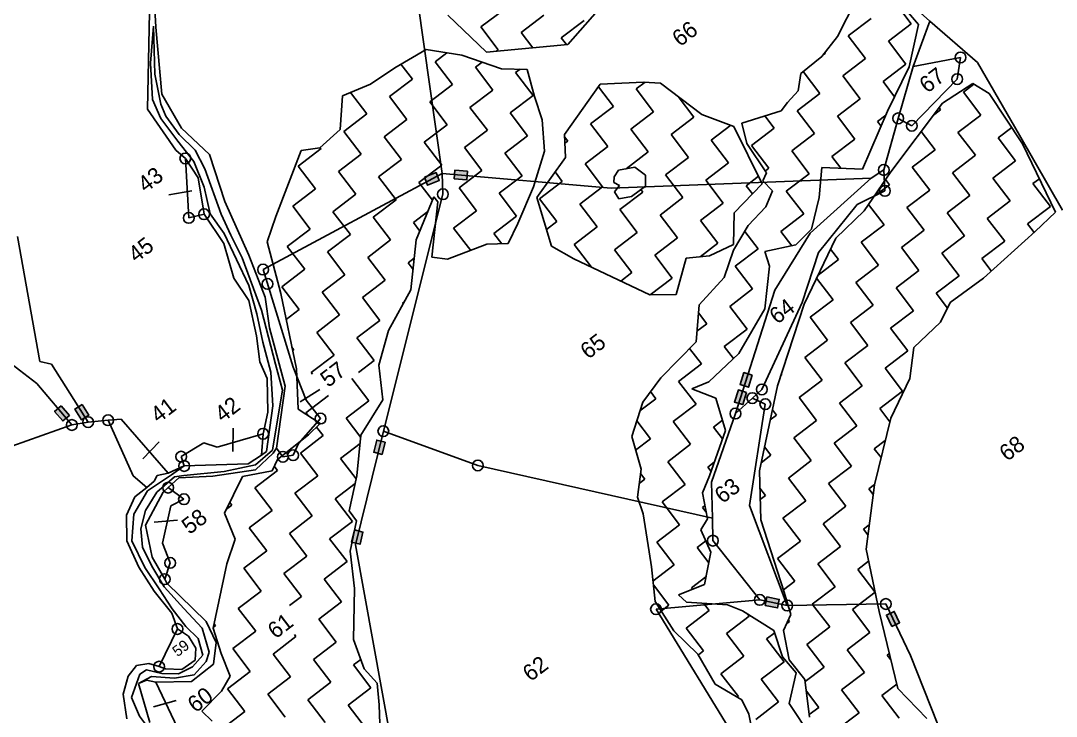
# Model space of a CAD drawing. Header units: metres. Extents: x 306750 to 310181, y 1935577 to 1940721.
# Drawn here: x 307361 to 308479, y 1939004 to 1939755 of the extents above; entities that cross this region are included whole.
import ezdxf

# ---------------------------------------------------------------- set-up
doc = ezdxf.new("R2010")
doc.units = ezdxf.units.M
for name, color, linetype in [('LINE_WATER', 4, 'Continuous'), ('POLY_HATCH', 12, 'Continuous'), ('POLY_PARCEL', 6, 'Continuous'), ('POLY_WATER', 4, 'Continuous'), ('TEXT_PARCEL', 7, 'Continuous'), ('V_BOUND_LINE', 7, 'Continuous')]:
    doc.layers.add(name, color=color, linetype=linetype)
doc.styles.add('TEXT_MAP', font='')
doc.styles.get('TEXT_MAP').set_extended_font_data('Kruti Dev 050')
doc.dimstyles.get("Standard").update_dxf_attribs({"dimtxt": 0.18, "dimasz": 0.18, "dimexe": 0.18, "dimexo": 0.0625, "dimgap": 0.09, "dimtad": 0, "dimtih": 1, "dimtoh": 1, "dimdec": 4, "dimzin": 0, "dimdsep": 46, "dimtxsty": 'Standard', "dimcen": 0.09, "dimadec": 0, "dimazin": 0, "dimtfac": 1, "dimtdec": 4, "dimtofl": 0, "dimtmove": 0, "dimatfit": 3, "dimfxl": 1, "dimtolj": 1, "dimtzin": 0, "dimarcsym": 0})

msp = doc.modelspace()

# ---------------------------------------------------------------- hatches: boundary and pattern name
for points in [[(307812.5, 1939582.2), (307809.1, 1939590.9), (307796.4, 1939586), (307799.9, 1939577.2)], [(307829.4, 1939593.5), (307828.6, 1939584.2), (307842.1, 1939583), (307842.9, 1939592.3)], [(308137.3, 1939362), (308146.2, 1939359.1), (308150.4, 1939372), (308141.4, 1939374.9)], [(308131.2, 1939343.1), (308140.2, 1939340.3), (308144.3, 1939353.2), (308135.4, 1939356.1)], [(307426.1, 1939324), (307434.1, 1939329), (307426.8, 1939340.5), (307418.9, 1939335.5)], [(307406, 1939322.6), (307413.2, 1939328.7), (307404.4, 1939339), (307397.2, 1939333)], [(307741.7, 1939288.8), (307750.8, 1939286.5), (307754, 1939299.7), (307744.9, 1939302)], [(307730.1, 1939202.7), (307721, 1939204.9), (307717.8, 1939191.7), (307726.9, 1939189.5)], [(308177.7, 1939120.7), (308179.6, 1939129.9), (308166.3, 1939132.6), (308164.4, 1939123.4)], [(308303.7, 1939117), (308295.2, 1939113), (308301, 1939100.7), (308309.5, 1939104.7)]]:
    msp.add_hatch(color=256).paths.add_polyline_path(points)

# ---------------------------------------------------------------- linework, layer by layer
for points in [[(307796.4, 1939586), (307809.1, 1939590.9), (307812.5, 1939582.2), (307799.9, 1939577.2)], [(307842.1, 1939583), (307828.6, 1939584.2), (307829.4, 1939593.5), (307842.9, 1939592.3)], [(308150.4, 1939372), (308146.2, 1939359.1), (308137.3, 1939362), (308141.4, 1939374.9)], [(308144.3, 1939353.2), (308140.2, 1939340.3), (308131.2, 1939343.1), (308135.4, 1939356.1)], [(307426.8, 1939340.5), (307434.1, 1939329), (307426.1, 1939324), (307418.9, 1939335.5)], [(307404.4, 1939339), (307413.2, 1939328.7), (307406, 1939322.6), (307397.2, 1939333)], [(307754, 1939299.7), (307750.8, 1939286.5), (307741.7, 1939288.8), (307744.9, 1939302)], [(307717.8, 1939191.7), (307721, 1939204.9), (307730.1, 1939202.7), (307726.9, 1939189.5)], [(308166.3, 1939132.6), (308179.6, 1939129.9), (308177.7, 1939120.7), (308164.4, 1939123.4)], [(308301, 1939100.7), (308295.2, 1939113), (308303.7, 1939117), (308309.5, 1939104.7)]]:
    msp.add_lwpolyline(points, close=True)
for centre in [(308375.3, 1939715.2), (308371.7, 1939691.8), (308308, 1939649.4), (308322.7, 1939641.4), (307538.3, 1939606.2), (308292.4, 1939593.7), (308293.6, 1939571.1), (307816.4, 1939567.5), (307542, 1939541.9), (307558.5, 1939545.9), (307622.2, 1939486.1), (307627, 1939470.6), (308160.8, 1939356.7), (308150.5, 1939347.3), (308164.5, 1939340.8), (307454.9, 1939323.4), (307684.3, 1939325.2), (308132.2, 1939330.6), (307415.8, 1939318.3), (307433.3, 1939321.4), (307752.1, 1939311.6), (307622.2, 1939308.8), (307533.8, 1939284.1), (307643.6, 1939283.9), (307654.7, 1939285.6), (307537.1, 1939274), (307854.1, 1939274.6), (307519.7, 1939250.6), (307536.8, 1939238.1), (308107.9, 1939193.4), (307521.9, 1939169.3), (307516.1, 1939151.8), (308158.5, 1939129.4), (308188.2, 1939123.3), (308294.6, 1939125), (308046.5, 1939119.4), (307529.7, 1939098), (307510, 1939057.3)]:
    msp.add_circle(centre, 5.81)
at = {"layer": 'LINE_WATER'}
for p, q in [((307500.6, 1939709), (307503.9, 1939749)), ((307503.9, 1939749), (307505.5, 1939697.1)), ((307502.9, 1939669.7), (307500.6, 1939709)), ((307505.5, 1939697.1), (307512, 1939664.8)), ((307511.7, 1939649.3), (307502.9, 1939669.7)), ((307512, 1939664.8), (307517.1, 1939651.8)), ((307530.1, 1939624.9), (307511.7, 1939649.3)), ((307517.1, 1939651.8), (307531.5, 1939632)), ((307531.5, 1939632), (307549, 1939615.1)), ((307547.4, 1939602.7), (307530.1, 1939624.9)), ((307549, 1939615.1), (307559.3, 1939594.9)), ((307558.7, 1939575.1), (307547.4, 1939602.7)), ((307559.3, 1939594.9), (307576.9, 1939546.1)), ((307565, 1939546.2), (307558.7, 1939575.1)), ((307580.1, 1939524.9), (307565, 1939546.2)), ((307576.9, 1939546.1), (307587.4, 1939523.1)), ((307593.4, 1939497.1), (307580.1, 1939524.9)), ((307587.4, 1939523.1), (307599.6, 1939498.8)), ((307606.7, 1939469.1), (307593.4, 1939497.1)), ((307599.6, 1939498.8), (307620.4, 1939442.3)), ((307615.4, 1939438.5), (307606.7, 1939469.1)), ((307620.4, 1939442.3), (307635.7, 1939383.8)), ((307622, 1939407.9), (307615.4, 1939438.5)), ((307630.6, 1939375.3), (307622, 1939407.9)), ((307632.6, 1939339.1), (307630.6, 1939375.3)), ((307635.7, 1939383.8), (307643.1, 1939355.8)), ((307643.1, 1939355.8), (307637.1, 1939319.4)), ((307625.9, 1939289.6), (307632.6, 1939339.1)), ((307637.1, 1939319.4), (307632.5, 1939291.1)), ((307632.5, 1939291.1), (307614.2, 1939275.1)), ((307620.4, 1939285.6), (307625.9, 1939289.6)), ((307523.5, 1939264.4), (307537.1, 1939274)), ((307614.2, 1939275.1), (307580.3, 1939268.1)), ((307497.5, 1939247.2), (307523.5, 1939264.4)), ((307526.6, 1939262.3), (307507.4, 1939245.8)), ((307536.5, 1939263.8), (307526.6, 1939262.3)), ((307580.3, 1939268.1), (307536.5, 1939263.8)), ((307496.8, 1939250.9), (307504.8, 1939257.6)), ((307482.8, 1939221.8), (307497.5, 1939247.2)), ((307507.4, 1939245.8), (307495.4, 1939226)), ((307480.5, 1939193), (307482.8, 1939221.8)), ((307495.4, 1939226), (307490.3, 1939206.2)), ((307490.3, 1939206.2), (307492, 1939186.3)), ((307494.5, 1939164.5), (307480.5, 1939193)), ((307492, 1939186.3), (307502.1, 1939165.7)), ((307510, 1939141.2), (307494.5, 1939164.5)), ((307502.1, 1939165.7), (307515.4, 1939143.6)), ((307524, 1939119.6), (307510, 1939141.2)), ((307515.4, 1939143.6), (307536.7, 1939120.2)), ((307538.7, 1939100.8), (307524, 1939119.6)), ((307536.7, 1939120.2), (307556.6, 1939098.9)), ((307552.1, 1939087.8), (307538.7, 1939100.8)), ((307556.6, 1939098.9), (307564, 1939072.8)), ((307557, 1939069.8), (307552.1, 1939087.8)), ((307564, 1939072.8), (307560.9, 1939062.7)), ((307546.1, 1939057), (307557, 1939069.8)), ((307560.9, 1939062.7), (307548, 1939048.6)), ((307480.2, 1939024), (307489.1, 1939049.2)), ((307489.1, 1939049.2), (307496.3, 1939053.9)), ((307496.3, 1939053.9), (307513, 1939050)), ((307513, 1939050), (307531, 1939049.6)), ((307531, 1939049.6), (307546.1, 1939057)), ((307501.8, 1939046.7), (307487.8, 1939039.1)), ((307526.6, 1939044.7), (307501.8, 1939046.7)), ((307548, 1939048.6), (307526.6, 1939044.7)), ((307488.8, 1939003.7), (307480.2, 1939024)), ((307504.9, 1938982.3), (307488.8, 1939003.7))]:
    msp.add_line(p, q, dxfattribs=at)
at = {"layer": 'POLY_HATCH'}
for p, q in [((308031, 1939820), (307951.3, 1939729.3)), ((308329.8, 1939750.8), (308298.2, 1939788.3)), ((308262.4, 1939776.8), (308242.6, 1939737.9)), ((307863.3, 1939720.9), (307821.6, 1939760.7)), ((308319.7, 1939705.1), (308329.8, 1939750.8)), ((308242.6, 1939737.9), (308225.4, 1939716.1)), ((307798.4, 1939723.9), (307764.4, 1939704.1)), ((307836.7, 1939717.6), (307798.4, 1939723.9)), ((307951.3, 1939729.3), (307863.3, 1939720.9)), ((307879.5, 1939702.9), (307836.7, 1939717.6)), ((308225.4, 1939716.1), (308202.9, 1939697.9)), ((307764.4, 1939704.1), (307738.3, 1939686.2)), ((307907.5, 1939702.2), (307879.5, 1939702.9)), ((307915.1, 1939673), (307907.5, 1939702.2)), ((308202.9, 1939697.9), (308199.9, 1939679.3)), ((308296.5, 1939657.1), (308319.7, 1939705.1)), ((307947.6, 1939632.1), (307986.3, 1939686.3)), ((307986.3, 1939686.3), (308032.9, 1939688.6)), ((308032.9, 1939688.6), (308051.2, 1939687.3)), ((308051.2, 1939687.3), (308096.1, 1939653.6)), ((308388.5, 1939687), (308355.9, 1939666)), ((308406.2, 1939676.1), (308388.5, 1939687)), ((307738.3, 1939686.2), (307707.9, 1939673.9)), ((308199.9, 1939679.3), (308188.5, 1939666.6)), ((308442.2, 1939621.8), (308406.2, 1939676.1)), ((307707.9, 1939673.9), (307705.6, 1939637.3)), ((307923.4, 1939647.7), (307915.1, 1939673)), ((308188.5, 1939666.6), (308181.5, 1939657.6)), ((308355.9, 1939666), (308300, 1939591.5)), ((308096.1, 1939653.6), (308130.5, 1939640.7)), ((308181.5, 1939657.6), (308139.2, 1939644.3)), ((308269.5, 1939594.6), (308296.5, 1939657.1)), ((307925.9, 1939614.1), (307923.4, 1939647.7)), ((308139.2, 1939644.3), (308144.6, 1939622.3)), ((307705.6, 1939637.3), (307683.4, 1939617.6)), ((307948.9, 1939607.3), (307947.6, 1939632.1)), ((308130.5, 1939640.7), (308161, 1939578.8)), ((308144.6, 1939622.3), (308165.9, 1939590.7)), ((308477.8, 1939548.1), (308442.2, 1939621.8)), ((307663.2, 1939614.7), (307635.9, 1939543.4)), ((307683.4, 1939617.6), (307663.2, 1939614.7)), ((307914.1, 1939575.6), (307925.9, 1939614.1)), ((307917.9, 1939563.8), (307948.9, 1939607.3)), ((308001, 1939580.1), (308001.2, 1939586.1)), ((308001.2, 1939586.1), (308006.1, 1939593.5)), ((308006.1, 1939593.5), (308023.6, 1939596.7)), ((308023.6, 1939596.7), (308035.3, 1939588)), ((308035.3, 1939588), (308035.1, 1939576.3)), ((308165.9, 1939590.7), (308161.8, 1939581.9)), ((308222.6, 1939564), (308225.5, 1939596.2)), ((308225.5, 1939596.2), (308269.5, 1939594.6)), ((308300, 1939591.5), (308271.2, 1939549.6)), ((307897.4, 1939535.9), (307914.1, 1939575.6)), ((308007, 1939576.8), (308001, 1939580.1)), ((308001.5, 1939569.9), (308007, 1939576.8)), ((308035.1, 1939576.3), (308019.9, 1939564.9)), ((308161, 1939578.8), (308130.7, 1939547.4)), ((308161.8, 1939581.9), (308172.4, 1939571)), ((307787.6, 1939518.4), (307806.7, 1939564.5)), ((307806.7, 1939564.5), (307810.8, 1939559.4)), ((307933.5, 1939511.5), (307917.9, 1939563.8)), ((308006.5, 1939562.6), (308001.5, 1939569.9)), ((308019.9, 1939564.9), (308006.5, 1939562.6)), ((308172.4, 1939571), (308165, 1939553.7)), ((308214.4, 1939529.9), (308222.6, 1939564)), ((307810.8, 1939559.4), (307804.4, 1939499.5)), ((308165, 1939553.7), (308146.1, 1939533.6)), ((307635.9, 1939543.4), (307626.8, 1939515.9)), ((308130.7, 1939547.4), (308130.2, 1939513.1)), ((308271.2, 1939549.6), (308240.7, 1939520.1)), ((308455.9, 1939527.4), (308477.8, 1939548.1)), ((307887, 1939514.2), (307897.4, 1939535.9)), ((308146.1, 1939533.6), (308130.2, 1939507.2)), ((308197.3, 1939512.9), (308214.4, 1939529.9)), ((308240.7, 1939520.1), (308206.3, 1939448.8)), ((308399.9, 1939477), (308455.9, 1939527.4)), ((307626.8, 1939515.9), (307641.5, 1939460.4)), ((307781.8, 1939464.4), (307787.6, 1939518.4)), ((307821.2, 1939497.2), (307863.9, 1939513.4)), ((307863.9, 1939513.4), (307887, 1939514.2)), ((307957.7, 1939497.7), (307933.5, 1939511.5)), ((308130.2, 1939513.1), (308104.4, 1939500.9)), ((308164, 1939505.6), (308197.3, 1939512.9)), ((307804.4, 1939499.5), (307821.2, 1939497.2)), ((308005.5, 1939475.1), (307957.7, 1939497.7)), ((308078.9, 1939498.4), (308068.3, 1939459.3)), ((308104.4, 1939500.9), (308078.9, 1939498.4)), ((308130.2, 1939507.2), (308120.2, 1939477.7)), ((308169.1, 1939489.7), (308164, 1939505.6)), ((308163.8, 1939443.8), (308169.1, 1939489.7)), ((308039.7, 1939458.8), (308005.5, 1939475.1)), ((308120.2, 1939477.7), (308093.2, 1939448)), ((308364.2, 1939450.7), (308399.9, 1939477)), ((307757.7, 1939420.4), (307781.8, 1939464.4)), ((307641.5, 1939460.4), (307658.2, 1939379)), ((308068.3, 1939459.3), (308039.7, 1939458.8)), ((308093.2, 1939448), (308089.7, 1939408.2)), ((308135.8, 1939395.5), (308163.8, 1939443.8)), ((308206.3, 1939448.8), (308177.8, 1939360.6)), ((308353.5, 1939429.2), (308364.2, 1939450.7)), ((308324.7, 1939402), (308353.5, 1939429.2)), ((307747.3, 1939382.9), (307757.7, 1939420.4)), ((308089.7, 1939408.2), (308051.6, 1939369.2)), ((308320.5, 1939368.6), (308324.7, 1939402)), ((308103.6, 1939364.8), (308135.8, 1939395.5)), ((307658.2, 1939379), (307660.2, 1939335.5)), ((307751.4, 1939345.5), (307747.3, 1939382.9)), ((308051.6, 1939369.2), (308032.1, 1939343.1)), ((308085, 1939357.2), (308103.6, 1939364.8)), ((308299.9, 1939325.8), (308320.5, 1939368.6)), ((308111.1, 1939347.2), (308085, 1939357.2)), ((308177.8, 1939360.6), (308158.1, 1939268.6)), ((307727.8, 1939307.4), (307751.4, 1939345.5)), ((308032.1, 1939343.1), (308020.3, 1939305.9)), ((308121.6, 1939312.5), (308111.1, 1939347.2)), ((307660.2, 1939335.5), (307683.9, 1939319.8)), ((307683.9, 1939319.8), (307671.2, 1939307.8)), ((308282.3, 1939253.6), (308299.9, 1939325.8)), ((307671.2, 1939307.8), (307637.9, 1939280.9)), ((307723.3, 1939263.3), (307727.8, 1939307.4)), ((308104.3, 1939263.4), (308121.6, 1939312.5)), ((308020.3, 1939305.9), (308030.5, 1939270.5)), ((307637.9, 1939280.9), (307631.9, 1939268.9)), ((307599.9, 1939262.6), (307580.5, 1939223)), ((307631.9, 1939268.9), (307599.9, 1939262.6)), ((307715, 1939225.4), (307723.3, 1939263.3)), ((308030.5, 1939270.5), (308026.4, 1939240.4)), ((308096.7, 1939244.9), (308104.3, 1939263.4)), ((308158.1, 1939268.6), (308159.8, 1939216)), ((308273.2, 1939184.2), (308282.3, 1939253.6)), ((308026.4, 1939240.4), (308032.6, 1939222.4)), ((308102.1, 1939216.9), (308096.7, 1939244.9)), ((307580.5, 1939223), (307592.2, 1939195.1)), ((307723, 1939214.7), (307715, 1939225.4)), ((308032.6, 1939222.4), (308039.1, 1939181.3)), ((308094.7, 1939205.1), (308102.1, 1939216.9)), ((307716.1, 1939182), (307723, 1939214.7)), ((308159.8, 1939216), (308184.9, 1939137.7)), ((307592.2, 1939195.1), (307583, 1939168.4)), ((308105.7, 1939181), (308094.7, 1939205.1)), ((308287.4, 1939116.9), (308273.2, 1939184.2)), ((307721, 1939141.8), (307716.1, 1939182)), ((308039.1, 1939181.3), (308041.5, 1939165)), ((308098.8, 1939146.2), (308105.7, 1939181)), ((307583, 1939168.4), (307568.5, 1939098.7)), ((308041.5, 1939165), (308045.5, 1939127.6)), ((307720, 1939086.5), (307721, 1939141.8)), ((308070.9, 1939135), (308098.8, 1939146.2)), ((308045.5, 1939127.6), (308065.6, 1939095.9)), ((308079.3, 1939127.1), (308070.9, 1939135)), ((308184.9, 1939137.7), (308192.1, 1939113.6)), ((308123.5, 1939124.1), (308079.3, 1939127.1)), ((308140, 1939117.7), (308123.5, 1939124.1)), ((308173.8, 1939096.5), (308140, 1939117.7)), ((308307.5, 1939033.6), (308287.4, 1939116.9)), ((308192.1, 1939113.6), (308184.3, 1939096.5)), ((307568.5, 1939098.7), (307577.1, 1939071.5)), ((308065.6, 1939095.9), (308091.7, 1939070.9)), ((308183.2, 1939067.8), (308173.8, 1939096.5)), ((308184.3, 1939096.5), (308190.4, 1939064.8)), ((307731.2, 1939054.8), (307720, 1939086.5)), ((307577.1, 1939071.5), (307586.8, 1939047.2)), ((308091.7, 1939070.9), (308110.4, 1939038.3)), ((308197.7, 1939050.6), (308183.2, 1939067.8)), ((308190.4, 1939064.8), (308207.3, 1939043.3)), ((307745.5, 1939039.6), (307731.2, 1939054.8)), ((308190.3, 1939017.6), (308197.7, 1939050.6)), ((307586.8, 1939047.2), (307577.3, 1939030.9)), ((307747.6, 1939015.9), (307745.5, 1939039.6)), ((308110.4, 1939038.3), (308139.2, 1939021.3)), ((308207.3, 1939043.3), (308212.3, 1939002.9)), ((307577.3, 1939030.9), (307556.1, 1939009.4)), ((308338.8, 1939001.2), (308307.5, 1939033.6)), ((307748.8, 1938985.6), (307747.6, 1939015.9)), ((308139.2, 1939021.3), (308146.8, 1939006.1)), ((308213.7, 1938982.1), (308190.3, 1939017.6)), ((307556.1, 1939009.4), (307567.1, 1938998.5)), ((308146.8, 1939006.1), (308152.6, 1938976.3))]:
    msp.add_line(p, q, dxfattribs=at)
at = {"layer": 'POLY_HATCH', "linetype": 'Continuous', "ltscale": 10}
for p, q in [((308322.1, 1939751.5), (308303.3, 1939776.2)), ((307857.3, 1939748.1), (307882, 1939766.8)), ((307900.8, 1939742.2), (307925.4, 1939761)), ((307944.2, 1939736.3), (307968.8, 1939755.1)), ((308254, 1939738.6), (308278.7, 1939757.4)), ((307876.1, 1939723.4), (307857.3, 1939748.1)), ((307913.4, 1939725.7), (307900.8, 1939742.2)), ((308297.4, 1939732.8), (308322.1, 1939751.5)), ((307949.7, 1939729.1), (307944.2, 1939736.3)), ((308272.8, 1939714), (308254, 1939738.6)), ((308316.2, 1939708.1), (308297.4, 1939732.8)), ((307808, 1939710.5), (307820.8, 1939720.2)), ((307874.2, 1939722), (307876.1, 1939723.4)), ((308226.9, 1939718), (308229.4, 1939719.9)), ((308229.4, 1939719.9), (308228.9, 1939720.5)), ((307826.8, 1939685.9), (307808, 1939710.5)), ((307851.5, 1939704.6), (307858.6, 1939710)), ((308248.1, 1939695.2), (308272.8, 1939714)), ((307783.4, 1939691.7), (307771, 1939708)), ((307870.2, 1939680), (307851.5, 1939704.6)), ((307894.9, 1939698.8), (307899.7, 1939702.4)), ((307913.7, 1939674.1), (307894.9, 1939698.8)), ((308223.5, 1939676.4), (308205.5, 1939700)), ((308291.6, 1939689.3), (308316.2, 1939708.1)), ((307758.7, 1939673), (307783.4, 1939691.7)), ((308025.2, 1939681.2), (308034.7, 1939688.5)), ((308266.9, 1939670.6), (308248.1, 1939695.2)), ((308304.1, 1939672.8), (308291.6, 1939689.3)), ((307734.1, 1939654.2), (307716.5, 1939677.3)), ((307802.2, 1939667.1), (307826.8, 1939685.9)), ((307845.6, 1939661.2), (307870.2, 1939680)), ((308000.5, 1939662.4), (307984.4, 1939683.6)), ((308043.9, 1939656.5), (308025.2, 1939681.2)), ((308198.8, 1939657.7), (308223.5, 1939676.4)), ((308378.4, 1939677.6), (308389.7, 1939686.2)), ((308397.2, 1939652.9), (308378.4, 1939677.6)), ((307777.5, 1939648.3), (307758.7, 1939673)), ((307820.9, 1939642.5), (307802.2, 1939667.1)), ((307889, 1939655.4), (307913.7, 1939674.1)), ((308087.4, 1939650.6), (308070.4, 1939672.9)), ((308242.3, 1939651.8), (308266.9, 1939670.6)), ((307709.5, 1939635.4), (307734.1, 1939654.2)), ((307864.4, 1939636.6), (307845.6, 1939661.2)), ((307907.8, 1939630.7), (307889, 1939655.4)), ((307975.9, 1939643.6), (308000.5, 1939662.4)), ((308019.3, 1939637.7), (308043.9, 1939656.5)), ((308217.6, 1939633), (308198.8, 1939657.7)), ((308285.7, 1939645.9), (308294.7, 1939652.7)), ((308346.1, 1939653), (308353.8, 1939658.8)), ((308353.8, 1939658.8), (308352.1, 1939661)), ((308372.5, 1939634.2), (308397.2, 1939652.9)), ((307752.9, 1939629.6), (307777.5, 1939648.3)), ((307796.3, 1939623.7), (307820.9, 1939642.5)), ((307994.6, 1939619), (307975.9, 1939643.6)), ((308062.7, 1939631.9), (308087.4, 1939650.6)), ((308106.1, 1939626), (308127.1, 1939642)), ((308174.2, 1939638.9), (308164.1, 1939652.1)), ((308261, 1939627.1), (308242.3, 1939651.8)), ((308289.5, 1939640.9), (308285.7, 1939645.9)), ((307728.2, 1939610.8), (307709.5, 1939635.4)), ((307839.7, 1939617.8), (307864.4, 1939636.6)), ((307883.1, 1939611.9), (307907.8, 1939630.7)), ((308038.1, 1939613.1), (308019.3, 1939637.7)), ((308081.5, 1939607.2), (308062.7, 1939631.9)), ((308149.6, 1939620.1), (308174.2, 1939638.9)), ((308193, 1939614.2), (308217.6, 1939633)), ((308347.9, 1939615.4), (308332.8, 1939635.2)), ((308391.3, 1939609.5), (308372.5, 1939634.2)), ((308416, 1939628.3), (308430.6, 1939639.4)), ((307771.6, 1939604.9), (307752.9, 1939629.6)), ((307815.1, 1939599), (307796.3, 1939623.7)), ((307951.2, 1939624.8), (307947.8, 1939629.3)), ((307948.1, 1939622.5), (307951.2, 1939624.8)), ((308124.9, 1939601.3), (308106.1, 1939626)), ((308168.3, 1939595.5), (308149.6, 1939620.1)), ((308236.4, 1939608.4), (308261, 1939627.1)), ((308434.7, 1939603.6), (308416, 1939628.3)), ((307660.2, 1939597.9), (307684.8, 1939616.7)), ((307684.8, 1939616.7), (307683.8, 1939618)), ((307703.6, 1939592), (307728.2, 1939610.8)), ((307858.5, 1939593.2), (307839.7, 1939617.8)), ((307901.9, 1939587.3), (307883.1, 1939611.9)), ((307970, 1939600.2), (307994.6, 1939619)), ((308014.3, 1939595), (308038.1, 1939613.1)), ((308211.7, 1939589.6), (308193, 1939614.2)), ((308246.2, 1939595.5), (308236.4, 1939608.4)), ((308323.2, 1939596.6), (308347.9, 1939615.4)), ((308366.7, 1939590.7), (308391.3, 1939609.5)), ((307678.9, 1939573.2), (307660.2, 1939597.9)), ((307747, 1939586.1), (307771.6, 1939604.9)), ((307790.4, 1939580.3), (307815.1, 1939599)), ((307988.8, 1939575.5), (307970, 1939600.2)), ((308056.8, 1939588.4), (308081.5, 1939607.2)), ((308100.3, 1939582.6), (308124.9, 1939601.3)), ((308410.1, 1939584.9), (308434.7, 1939603.6)), ((307722.4, 1939567.4), (307703.6, 1939592)), ((307765.8, 1939561.5), (307747, 1939586.1)), ((307833.8, 1939574.4), (307858.5, 1939593.2)), ((307877.3, 1939568.5), (307901.9, 1939587.3)), ((307945.3, 1939581.4), (307937.6, 1939591.5)), ((308075.6, 1939563.8), (308056.8, 1939588.4)), ((308143.7, 1939576.7), (308157, 1939586.9)), ((308164.6, 1939592.6), (308168.3, 1939595.5)), ((308187.1, 1939570.8), (308211.7, 1939589.6)), ((308342, 1939572), (308323.2, 1939596.6)), ((308385.4, 1939566.1), (308366.7, 1939590.7)), ((307805.2, 1939560.9), (307790.4, 1939580.3)), ((307920.7, 1939562.6), (307945.3, 1939581.4)), ((307964.1, 1939556.8), (307988.8, 1939575.5)), ((308119, 1939557.9), (308100.3, 1939582.6)), ((308150.5, 1939567.8), (308143.7, 1939576.7)), ((308281.8, 1939565.1), (308298.6, 1939577.8)), ((308298.6, 1939577.8), (308294.4, 1939583.3)), ((308428.9, 1939560.2), (308410.1, 1939584.9)), ((308453.5, 1939579), (308460.4, 1939584.2)), ((308472.3, 1939554.3), (308453.5, 1939579)), ((307654.3, 1939554.5), (307678.9, 1939573.2)), ((307697.7, 1939548.6), (307722.4, 1939567.4)), ((307852.6, 1939549.7), (307833.8, 1939574.4)), ((307896, 1939543.9), (307877.3, 1939568.5)), ((308007.5, 1939550.9), (308032.2, 1939569.7)), ((308032.2, 1939569.7), (308030, 1939572.5)), ((308051, 1939545), (308075.6, 1939563.8)), ((308205.9, 1939546.2), (308187.1, 1939570.8)), ((308317.4, 1939553.2), (308342, 1939572)), ((308360.8, 1939547.3), (308385.4, 1939566.1)), ((307673.1, 1939529.8), (307654.3, 1939554.5)), ((307741.1, 1939542.7), (307765.8, 1939561.5)), ((307939.5, 1939538), (307920.7, 1939562.6)), ((307982.9, 1939532.1), (307964.1, 1939556.8)), ((308094.4, 1939539.1), (308119, 1939557.9)), ((308292.7, 1939534.4), (308275.9, 1939556.5)), ((308336.1, 1939528.5), (308317.4, 1939553.2)), ((308404.2, 1939541.4), (308428.9, 1939560.2)), ((308447.6, 1939535.6), (308472.3, 1939554.3)), ((307716.5, 1939523.9), (307697.7, 1939548.6)), ((307759.9, 1939518.1), (307741.1, 1939542.7)), ((307784.5, 1939536.8), (307800.2, 1939548.7)), ((307828, 1939531), (307852.6, 1939549.7)), ((307871.4, 1939525.1), (307896, 1939543.9)), ((308026.3, 1939526.2), (308007.5, 1939550.9)), ((308069.7, 1939520.4), (308051, 1939545)), ((308181.2, 1939527.4), (308205.9, 1939546.2)), ((308379.6, 1939522.7), (308360.8, 1939547.3)), ((308423, 1939516.8), (308404.2, 1939541.4)), ((307648.4, 1939511), (307673.1, 1939529.8)), ((307791.5, 1939527.7), (307784.5, 1939536.8)), ((307846.4, 1939506.8), (307828, 1939531)), ((307928.2, 1939529.4), (307939.5, 1939538)), ((307958.2, 1939513.3), (307982.9, 1939532.1)), ((308113.2, 1939514.5), (308094.4, 1939539.1)), ((308268.1, 1939515.6), (308292.7, 1939534.4)), ((308454.7, 1939526.3), (308447.6, 1939535.6)), ((307691.8, 1939505.2), (307716.5, 1939523.9)), ((307879.9, 1939513.9), (307871.4, 1939525.1)), ((308001.7, 1939507.5), (308026.3, 1939526.2)), ((308045.1, 1939501.6), (308069.7, 1939520.4)), ((308156.6, 1939508.6), (308142.3, 1939527.3)), ((308193, 1939511.9), (308181.2, 1939527.4)), ((308311.5, 1939509.8), (308336.1, 1939528.5)), ((308354.9, 1939503.9), (308379.6, 1939522.7)), ((307667.2, 1939486.4), (307648.4, 1939511)), ((307735.3, 1939499.3), (307759.9, 1939518.1)), ((307977, 1939488.7), (307958.2, 1939513.3)), ((308020.4, 1939482.8), (308001.7, 1939507.5)), ((308094, 1939499.9), (308113.2, 1939514.5)), ((308131.9, 1939489.8), (308156.6, 1939508.6)), ((308243.4, 1939496.9), (308234.9, 1939508.1)), ((308286.8, 1939491), (308268.1, 1939515.6)), ((308330.3, 1939485.1), (308311.5, 1939509.8)), ((308398.3, 1939498), (308423, 1939516.8)), ((307710.6, 1939480.5), (307691.8, 1939505.2)), ((307754, 1939474.6), (307735.3, 1939499.3)), ((307778.7, 1939493.4), (307785.5, 1939498.6)), ((308063.9, 1939476.9), (308045.1, 1939501.6)), ((308221.4, 1939480.1), (308243.4, 1939496.9)), ((308373.7, 1939479.2), (308354.9, 1939503.9)), ((308408.5, 1939484.7), (308398.3, 1939498)), ((307642.5, 1939467.6), (307667.2, 1939486.4)), ((307784.1, 1939486.2), (307778.7, 1939493.4)), ((307976.9, 1939488.6), (307977, 1939488.7)), ((308150.7, 1939465.2), (308131.9, 1939489.8)), ((308262.2, 1939472.2), (308286.8, 1939491)), ((308305.6, 1939466.3), (308330.3, 1939485.1)), ((307686, 1939461.7), (307710.6, 1939480.5)), ((307729.4, 1939455.9), (307754, 1939474.6)), ((308008.5, 1939473.7), (308020.4, 1939482.8)), ((308040, 1939458.8), (308063.9, 1939476.9)), ((308237.6, 1939453.4), (308219.8, 1939476.8)), ((308349, 1939460.5), (308373.7, 1939479.2)), ((307661.3, 1939443), (307642.5, 1939467.6)), ((308126.1, 1939446.4), (308150.7, 1939465.2)), ((308281, 1939447.6), (308262.2, 1939472.2)), ((308324.4, 1939441.7), (308305.6, 1939466.3)), ((307704.7, 1939437.1), (307686, 1939461.7)), ((307748.2, 1939431.2), (307729.4, 1939455.9)), ((308212.9, 1939434.7), (308237.6, 1939453.4)), ((308361.2, 1939444.6), (308349, 1939460.5)), ((307647.3, 1939432.3), (307661.3, 1939443)), ((307772.8, 1939450), (307774.6, 1939451.4)), ((307773.4, 1939449.2), (307772.8, 1939450)), ((308144.8, 1939421.8), (308126.1, 1939446.4)), ((308256.3, 1939428.8), (308281, 1939447.6)), ((308299.7, 1939422.9), (308324.4, 1939441.7)), ((307680.1, 1939418.3), (307704.7, 1939437.1)), ((307723.5, 1939412.4), (307748.2, 1939431.2)), ((308101.4, 1939427.6), (308092.4, 1939439.4)), ((308231.7, 1939410), (308212.9, 1939434.7)), ((307698.9, 1939393.7), (307680.1, 1939418.3)), ((308090.7, 1939419.5), (308101.4, 1939427.6)), ((308120.2, 1939403), (308144.8, 1939421.8)), ((308275.1, 1939404.1), (308256.3, 1939428.8)), ((308318.5, 1939398.3), (308299.7, 1939422.9)), ((307742.3, 1939387.8), (307723.5, 1939412.4)), ((308207, 1939391.2), (308231.7, 1939410)), ((307655.4, 1939399.5), (307653.4, 1939402.2)), ((307654.2, 1939398.6), (307655.4, 1939399.5)), ((308095.5, 1939384.2), (308082.7, 1939401)), ((308130, 1939390), (308120.2, 1939403)), ((308250.5, 1939385.4), (308275.1, 1939404.1)), ((308293.9, 1939379.5), (308318.5, 1939398.3)), ((307674.2, 1939374.9), (307698.9, 1939393.7)), ((307725.2, 1939374.8), (307742.3, 1939387.8)), ((308225.8, 1939366.6), (308207, 1939391.2)), ((308269.2, 1939360.7), (308250.5, 1939385.4)), ((307675.6, 1939373), (307674.2, 1939374.9)), ((308070.9, 1939365.4), (308095.5, 1939384.2)), ((308312.6, 1939354.9), (308293.9, 1939379.5)), ((307736.4, 1939344.4), (307717.9, 1939368.6)), ((308089.7, 1939340.8), (308070.9, 1939365.4)), ((308181.3, 1939371.7), (308182.4, 1939372.5)), ((308182.4, 1939372.5), (308181.8, 1939373.2)), ((308201.2, 1939347.8), (308225.8, 1939366.6)), ((308046.2, 1939346.7), (308040.5, 1939354.3)), ((308244.6, 1939341.9), (308269.2, 1939360.7)), ((308288, 1939336.1), (308312.6, 1939354.9)), ((307668.3, 1939331.5), (307692.7, 1939350)), ((307711.8, 1939325.6), (307736.4, 1939344.4)), ((308029.1, 1939333.6), (308046.2, 1939346.7)), ((308065, 1939322), (308089.7, 1939340.8)), ((308219.9, 1939323.2), (308201.2, 1939347.8)), ((308263.4, 1939317.3), (308244.6, 1939341.9)), ((307670.4, 1939328.8), (307668.3, 1939331.5)), ((308169.9, 1939324), (308176.5, 1939329)), ((308176.5, 1939329), (308172.2, 1939334.7)), ((308298.9, 1939321.8), (308288, 1939336.1)), ((307727.6, 1939304.8), (307711.8, 1939325.6)), ((308040.4, 1939303.2), (308025.6, 1939322.6)), ((308083.8, 1939297.4), (308065, 1939322)), ((308108.4, 1939316.1), (308118.2, 1939323.6)), ((308195.3, 1939304.4), (308219.9, 1939323.2)), ((307662.5, 1939288), (307687.1, 1939306.8)), ((307687.1, 1939306.8), (307680, 1939316.1)), ((308118.3, 1939303.2), (308108.4, 1939316.1)), ((308238.7, 1939298.5), (308263.4, 1939317.3)), ((307705.9, 1939282.2), (307726.9, 1939298.2)), ((308024.5, 1939291.2), (308040.4, 1939303.2)), ((308059.1, 1939278.6), (308083.8, 1939297.4)), ((308214.1, 1939279.8), (308195.3, 1939304.4)), ((308257.5, 1939273.9), (308238.7, 1939298.5)), ((308282.1, 1939292.7), (308294, 1939301.7)), ((307681.2, 1939263.4), (307662.5, 1939288)), ((308160, 1939277.5), (308170.6, 1939285.6)), ((308170.6, 1939285.6), (308163.7, 1939294.8)), ((308289.5, 1939283), (308282.1, 1939292.7)), ((307637.8, 1939269.3), (307634.3, 1939273.8)), ((307722.6, 1939260.2), (307705.9, 1939282.2)), ((308077.9, 1939254), (308059.1, 1939278.6)), ((308102.6, 1939272.7), (308109.4, 1939278)), ((308106, 1939268.2), (308102.6, 1939272.7)), ((308189.4, 1939261), (308214.1, 1939279.8)), ((308232.8, 1939255.1), (308257.5, 1939273.9)), ((307613.2, 1939250.5), (307637.8, 1939269.3)), ((307656.6, 1939244.6), (307681.2, 1939263.4)), ((308034.5, 1939259.8), (308029.8, 1939265.9)), ((307631.9, 1939225.8), (307613.2, 1939250.5)), ((307700, 1939238.7), (307721.5, 1939255.1)), ((308028.4, 1939255.2), (308034.5, 1939259.8)), ((308053.3, 1939235.2), (308077.9, 1939254)), ((308208.2, 1939236.3), (308189.4, 1939261)), ((308251.6, 1939230.5), (308232.8, 1939255.1)), ((308276.3, 1939249.2), (308282.4, 1939253.9)), ((307675.4, 1939220), (307656.6, 1939244.6)), ((308164.8, 1939242.2), (308158.7, 1939250.2)), ((308159.1, 1939237.9), (308164.8, 1939242.2)), ((308280.9, 1939243.1), (308276.3, 1939249.2)), ((307582.6, 1939227.2), (307588.5, 1939231.7)), ((307588.5, 1939231.7), (307586.3, 1939234.7)), ((307718.8, 1939214.1), (307700, 1939238.7)), ((308072, 1939210.5), (308053.3, 1939235.2)), ((308096.7, 1939229.3), (308099.3, 1939231.3)), ((308100.7, 1939224), (308096.7, 1939229.3)), ((308183.5, 1939217.6), (308208.2, 1939236.3)), ((308227, 1939211.7), (308251.6, 1939230.5)), ((307607.3, 1939207.1), (307631.9, 1939225.8)), ((307650.7, 1939201.2), (307675.4, 1939220)), ((308202.3, 1939192.9), (308183.5, 1939217.6)), ((307626.1, 1939182.4), (307607.3, 1939207.1)), ((307694.1, 1939195.3), (307718.8, 1939214.1)), ((308047.4, 1939191.8), (308072, 1939210.5)), ((308245.7, 1939187), (308227, 1939211.7)), ((308270.4, 1939205.8), (308276.7, 1939210.6)), ((308275.2, 1939199.5), (308270.4, 1939205.8)), ((307669.5, 1939176.5), (307650.7, 1939201.2)), ((307712.9, 1939170.7), (307694.1, 1939195.3)), ((308066.2, 1939167.1), (308047.4, 1939191.8)), ((308090.8, 1939185.9), (308100.2, 1939193)), ((308103.4, 1939169.4), (308090.8, 1939185.9)), ((308177.7, 1939174.1), (308202.3, 1939192.9)), ((308221.1, 1939168.3), (308245.7, 1939187)), ((307601.4, 1939163.6), (307626.1, 1939182.4)), ((307644.8, 1939157.8), (307669.5, 1939176.5)), ((308196.4, 1939149.5), (308177.7, 1939174.1)), ((307620.2, 1939139), (307601.4, 1939163.6)), ((307688.3, 1939151.9), (307712.9, 1939170.7)), ((308043.2, 1939149.6), (308066.2, 1939167.1)), ((308239.9, 1939143.6), (308221.1, 1939168.3)), ((308264.5, 1939162.4), (308276, 1939171.1)), ((308282.9, 1939138.2), (308264.5, 1939162.4)), ((307663.6, 1939133.1), (307644.8, 1939157.8)), ((307707, 1939127.3), (307688.3, 1939151.9)), ((308084.9, 1939142.5), (308100.3, 1939154.2)), ((307595.5, 1939120.2), (307620.2, 1939139)), ((308060.3, 1939123.7), (308043.6, 1939145.6)), ((308086, 1939141.1), (308084.9, 1939142.5)), ((308184.1, 1939140.1), (308196.4, 1939149.5)), ((308215.2, 1939124.8), (308239.9, 1939143.6)), ((307650.6, 1939123.2), (307663.6, 1939133.1)), ((307682.4, 1939108.5), (307707, 1939127.3)), ((308258.6, 1939119), (308283, 1939137.6)), ((307614.3, 1939095.6), (307595.5, 1939120.2)), ((308052, 1939117.4), (308060.3, 1939123.7)), ((308079.1, 1939099), (308103.7, 1939117.8)), ((308103.7, 1939117.8), (308097.6, 1939125.9)), ((308234, 1939100.2), (308215.2, 1939124.8)), ((308277.4, 1939094.3), (308258.6, 1939119)), ((307701.2, 1939083.8), (307682.4, 1939108.5)), ((308122.5, 1939093.2), (308147.1, 1939111.9)), ((308147.1, 1939111.9), (308145.2, 1939114.5)), ((308187.6, 1939103.8), (308190.6, 1939106.1)), ((308190.6, 1939106.1), (308189.4, 1939107.6)), ((307568.7, 1939099.8), (307570.9, 1939101.5)), ((307570.9, 1939101.5), (307569.4, 1939103.4)), ((307589.7, 1939076.8), (307614.3, 1939095.6)), ((308097.8, 1939074.4), (308079.1, 1939099)), ((308165.9, 1939087.3), (308174.6, 1939093.9)), ((308209.3, 1939081.4), (308234, 1939100.2)), ((308252.8, 1939075.5), (308277.4, 1939094.3)), ((307633.1, 1939070.9), (307657.7, 1939089.7)), ((307657.7, 1939089.7), (307656, 1939092)), ((307676.5, 1939065.1), (307701.2, 1939083.8)), ((308141.3, 1939068.5), (308122.5, 1939093.2)), ((308184.7, 1939062.6), (308165.9, 1939087.3)), ((307608.4, 1939052.2), (307589.7, 1939076.8)), ((308092.2, 1939070.1), (308097.8, 1939074.4)), ((308228.1, 1939056.8), (308209.3, 1939081.4)), ((308271.5, 1939050.9), (308252.8, 1939075.5)), ((308296.2, 1939069.7), (308298.4, 1939071.4)), ((307651.9, 1939046.3), (307633.1, 1939070.9)), ((307695.3, 1939040.4), (307676.5, 1939065.1)), ((307719.9, 1939059.2), (307727.6, 1939065)), ((308116.6, 1939049.7), (308141.3, 1939068.5)), ((308160, 1939043.9), (308184.7, 1939062.6)), ((308300, 1939064.6), (308296.2, 1939069.7)), ((307583.8, 1939033.4), (307608.4, 1939052.2)), ((307738.7, 1939034.5), (307719.9, 1939059.2)), ((308135.4, 1939025.1), (308116.6, 1939049.7)), ((308207.6, 1939041.1), (308228.1, 1939056.8)), ((308246.9, 1939032.1), (308271.5, 1939050.9)), ((307627.2, 1939027.5), (307651.9, 1939046.3)), ((307670.6, 1939021.6), (307695.3, 1939040.4)), ((308178.8, 1939019.2), (308160, 1939043.9)), ((308290.3, 1939026.2), (308306.4, 1939038.5)), ((307602.6, 1939008.7), (307583.8, 1939033.4)), ((307646, 1939002.9), (307627.2, 1939027.5)), ((307714.1, 1939015.8), (307738.7, 1939034.5)), ((308222.2, 1939013.3), (308208.9, 1939030.9)), ((308265.7, 1939007.5), (308246.9, 1939032.1)), ((307689.4, 1938997), (307670.6, 1939021.6)), ((307732.8, 1938991.1), (307714.1, 1939015.8)), ((308134.3, 1939024.2), (308135.4, 1939025.1)), ((308154.2, 1939000.4), (308178.8, 1939019.2)), ((308309.1, 1939001.6), (308290.3, 1939026.2)), ((307577.9, 1938990), (307602.6, 1939008.7)), ((308212, 1939005.5), (308222.2, 1939013.3)), ((308241, 1938988.7), (308265.7, 1939007.5))]:
    msp.add_line(p, q, dxfattribs=at)
at = {"layer": 'POLY_PARCEL'}
for p, q in [((307789.3, 1939775.1), (307815.5, 1939590)), ((308342.1, 1939754.4), (308324.2, 1939705.5)), ((308324.2, 1939705.5), (308375.3, 1939715.2)), ((308375.3, 1939715.2), (308371.7, 1939691.8)), ((308308, 1939649.4), (308324.2, 1939705.5)), ((308371.7, 1939691.8), (308322.7, 1939641.4)), ((308308, 1939649.4), (308292.4, 1939593.7)), ((308322.7, 1939641.4), (308308, 1939649.4)), ((307542, 1939541.9), (307538.3, 1939606.2)), ((307815.5, 1939590), (307622.2, 1939486.1)), ((307815.5, 1939590), (307998, 1939574)), ((307816.4, 1939567.5), (307815.5, 1939590)), ((308292.4, 1939593.7), (308278.7, 1939584.9)), ((308293.6, 1939571.1), (308292.4, 1939593.7)), ((307998, 1939574), (308278.7, 1939584.9)), ((308278.7, 1939584.9), (308212.9, 1939525.3)), ((307752.1, 1939311.6), (307816.4, 1939567.5)), ((308263.7, 1939556.3), (308293.6, 1939571.1)), ((308221.8, 1939504.5), (308263.7, 1939556.3)), ((307558.5, 1939545.9), (307542, 1939541.9)), ((307357.2, 1939522), (307381.1, 1939387)), ((308212.9, 1939525.3), (308174.9, 1939463.9)), ((308204.2, 1939450.4), (308221.8, 1939504.5)), ((307622.2, 1939486.1), (307654.7, 1939380.9)), ((308174.9, 1939463.9), (308132.2, 1939330.6)), ((308160.8, 1939356.7), (308204.2, 1939450.4)), ((307349.7, 1939384.8), (307377.9, 1939363)), ((307381.1, 1939387), (307393.9, 1939384)), ((307393.9, 1939384), (307433.3, 1939321.4)), ((307654.7, 1939380.9), (307668.9, 1939345.1)), ((307377.9, 1939363), (307415.8, 1939318.3)), ((308150.5, 1939347.3), (308160.8, 1939356.7)), ((307668.9, 1939345.1), (307684.3, 1939325.2)), ((308132.2, 1939330.6), (308150.5, 1939347.3)), ((308164.5, 1939340.8), (308147.3, 1939231.3)), ((308150.5, 1939347.3), (308164.5, 1939340.8)), ((308106.3, 1939256.4), (308132.2, 1939330.6)), ((307415.8, 1939318.3), (307114.5, 1939212)), ((307415.8, 1939318.3), (307433.3, 1939321.4)), ((307433.3, 1939321.4), (307454.9, 1939323.4)), ((307454.9, 1939323.4), (307469.1, 1939324.7)), ((307454.9, 1939323.4), (307482, 1939263.4)), ((307469.1, 1939324.7), (307519.8, 1939266.2)), ((307684.3, 1939325.2), (307660.5, 1939298.2)), ((307572.6, 1939294.4), (307622.2, 1939308.8)), ((307752.1, 1939311.6), (307721.9, 1939188.8)), ((307854.1, 1939274.6), (307752.1, 1939311.6)), ((307533.8, 1939284.1), (307558.1, 1939299.1)), ((307558.1, 1939299.1), (307572.6, 1939294.4)), ((307660.5, 1939298.2), (307654.7, 1939285.6)), ((307537.1, 1939274), (307533.8, 1939284.1)), ((307643.6, 1939283.9), (307636.8, 1939293.3)), ((307654.7, 1939285.6), (307643.6, 1939283.9)), ((308107.3, 1939217.6), (307854.1, 1939274.6)), ((307482, 1939263.4), (307496.8, 1939250.9)), ((307519.7, 1939250.6), (307536.8, 1939238.1)), ((308107.3, 1939217.6), (308106.3, 1939256.4)), ((307522.5, 1939231), (307513.8, 1939190.8)), ((307536.8, 1939238.1), (307522.5, 1939231)), ((308147.3, 1939231.3), (308188.2, 1939123.3)), ((308107.9, 1939193.4), (308107.3, 1939217.6)), ((307513.8, 1939190.8), (307521.9, 1939169.3)), ((307721.9, 1939188.8), (307760.3, 1938978.3)), ((308158.5, 1939129.4), (308107.9, 1939193.4)), ((307521.9, 1939169.3), (307516.1, 1939151.8)), ((308158.5, 1939129.4), (308046.5, 1939119.4)), ((308188.2, 1939123.3), (308158.5, 1939129.4)), ((308046.5, 1939119.4), (308136.7, 1938972.4)), ((308188.2, 1939123.3), (308294.6, 1939125)), ((308294.6, 1939125), (308321.2, 1939069.3)), ((307529.7, 1939098), (307510, 1939057.3)), ((308321.2, 1939069.3), (308395.6, 1938882.9)), ((307529.9, 1938991.3), (307506.5, 1939040.5))]:
    msp.add_line(p, q, dxfattribs=at)
at = {"layer": 'POLY_WATER'}
for p, q in [((307506.5, 1939747.9), (307502.7, 1939810.6)), ((307499.7, 1939764.2), (307497.3, 1939659.4)), ((307512.8, 1939675.6), (307506.5, 1939747.9)), ((307534, 1939638.8), (307512.8, 1939675.6)), ((307497.3, 1939659.4), (307528.2, 1939615.1)), ((307564.5, 1939610.5), (307534, 1939638.8)), ((307528.2, 1939615.1), (307538.3, 1939606.2)), ((307580.9, 1939559.5), (307564.5, 1939610.5)), ((307538.3, 1939606.2), (307552.3, 1939585.2)), ((307552.3, 1939585.2), (307558.5, 1939545.9)), ((307607, 1939501.5), (307580.9, 1939559.5)), ((307558.5, 1939545.9), (307579.8, 1939514.1)), ((307579.8, 1939514.1), (307590.8, 1939476.7)), ((307624.6, 1939456.3), (307607, 1939501.5)), ((307590.8, 1939476.7), (307607, 1939452.9)), ((307607, 1939452.9), (307615.1, 1939414.6)), ((307629, 1939423.1), (307624.6, 1939456.3)), ((307645.9, 1939360.3), (307629, 1939423.1)), ((307615.1, 1939414.6), (307618.6, 1939386.4)), ((307618.6, 1939386.4), (307626.7, 1939368.5)), ((307626.7, 1939368.5), (307627.2, 1939332)), ((307636.8, 1939293.3), (307645.9, 1939360.3)), ((307627.2, 1939332), (307622.2, 1939308.8)), ((307622.2, 1939308.8), (307620.4, 1939285.6)), ((307620.4, 1939285.6), (307606.1, 1939276.2)), ((307614.1, 1939270), (307633.2, 1939288)), ((307633.2, 1939288), (307636.8, 1939293.3)), ((307537.1, 1939274), (307519.8, 1939266.2)), ((307606.1, 1939276.2), (307537.1, 1939274)), ((307507.8, 1939263.6), (307504.8, 1939257.6)), ((307519.8, 1939266.2), (307507.8, 1939263.6)), ((307531.3, 1939261.2), (307568, 1939263.1)), ((307568, 1939263.1), (307614.1, 1939270)), ((307496.8, 1939250.9), (307483.6, 1939240.6)), ((307514.5, 1939245.7), (307519.7, 1939250.6)), ((307519.7, 1939250.6), (307531.3, 1939261.2)), ((307483.6, 1939240.6), (307474.6, 1939220.9)), ((307495.1, 1939210.2), (307514.5, 1939245.7)), ((307474.6, 1939220.9), (307475, 1939193.1)), ((307502.4, 1939175.6), (307495.1, 1939210.2)), ((307475, 1939193.1), (307487.9, 1939164.9)), ((307516.1, 1939151.8), (307502.4, 1939175.6)), ((307487.9, 1939164.9), (307504.8, 1939138.8)), ((307518.4, 1939147.5), (307516.1, 1939151.8)), ((307504.8, 1939138.8), (307523.8, 1939115.2)), ((307560.9, 1939106), (307518.4, 1939147.5)), ((307523.8, 1939115.2), (307529.7, 1939098)), ((307571.4, 1939083.3), (307560.9, 1939106)), ((307529.7, 1939098), (307541.8, 1939090.1)), ((307541.8, 1939090.1), (307549.7, 1939077.1)), ((307568.7, 1939060), (307571.4, 1939083.3)), ((307549.7, 1939077.1), (307548.9, 1939064.4)), ((307499, 1939060.8), (307485.5, 1939058.5)), ((307510, 1939057.3), (307499, 1939060.8)), ((307548.9, 1939064.4), (307534.5, 1939054.4)), ((307485.5, 1939058.5), (307476.4, 1939047)), ((307516.9, 1939055.1), (307510, 1939057.3)), ((307534.5, 1939054.4), (307516.9, 1939055.1)), ((307544.9, 1939041.3), (307568.7, 1939060)), ((307476.4, 1939047), (307471.2, 1939027.5)), ((307487.8, 1939039.1), (307496.4, 1939042.6)), ((307499.8, 1938997.1), (307487.8, 1939039.1)), ((307496.4, 1939042.6), (307506.5, 1939040.5)), ((307506.5, 1939040.5), (307544.9, 1939041.3)), ((307471.2, 1939027.5), (307475, 1939001))]:
    msp.add_line(p, q, dxfattribs=at)
at = {"layer": 'V_BOUND_LINE'}
for p, q in [((308205.1, 1939876.7), (308342.1, 1939754.4)), ((308342.1, 1939754.4), (308393.5, 1939709.9)), ((308393.5, 1939709.9), (308438.8, 1939631.2)), ((308438.8, 1939631.2), (308485.3, 1939550.2))]:
    msp.add_line(p, q, dxfattribs=at)

# ---------------------------------------------------------------- texts
at = {"layer": 'TEXT_PARCEL', "ltscale": 10, "style": 'TEXT_MAP'}
for s, height, p in [('66', 17.57, (308072.4, 1939726.1)), ('67', 17.57, (308339.3, 1939675.9)), ('43', 17.57, (307495.4, 1939568.5)), ('45', 17.57, (307485.1, 1939492.8)), ('64', 17.57, (308177.3, 1939426.4)), ('65', 17.57, (307973.2, 1939388.6)), ('57', 17.57, (307692.5, 1939358.2)), ('41', 17.57, (307509.2, 1939319.6)), ('42', 17.57, (307578.5, 1939320.4)), ('68', 17.57, (308425.6, 1939278.3)), ('63', 17.57, (308118.2, 1939232.7)), ('58', 17.57, (307542.8, 1939199.4)), ('61', 17.57, (307635.7, 1939086.6)), ('59', 11.71, (307529.9, 1939067.4)), ('62', 17.57, (307911, 1939040.5)), ('60', 17.57, (307549.2, 1939006.8))]:
    msp.add_text(s, height=height, rotation=37.2962, dxfattribs=at).set_placement(p)

# ---------------------------------------------------------------- leaders
for points in [[(307520.3, 1939566.7), (307545.2, 1939571)], [(307683.5, 1939356.7), (307662.1, 1939343.3)], [(307589.9, 1939315), (307589.5, 1939289.7)], [(307510, 1939300), (307492.5, 1939281.8)], [(307530, 1939215.6), (307504.8, 1939213.5)], [(307528.4, 1939020.7), (307504, 1939013.9)]]:
    msp.add_leader(points, dimstyle='Standard', override={"dimtxt": 2.5, "dimasz": 2.5, "dimexe": 1.25, "dimexo": 0.625, "dimgap": 0.625, "dimtad": 1, "dimtih": 0, "dimtoh": 0, "dimzin": 8, "dimcen": 2.5, "dimtofl": 1})

doc.saveas('drawing.dxf')
